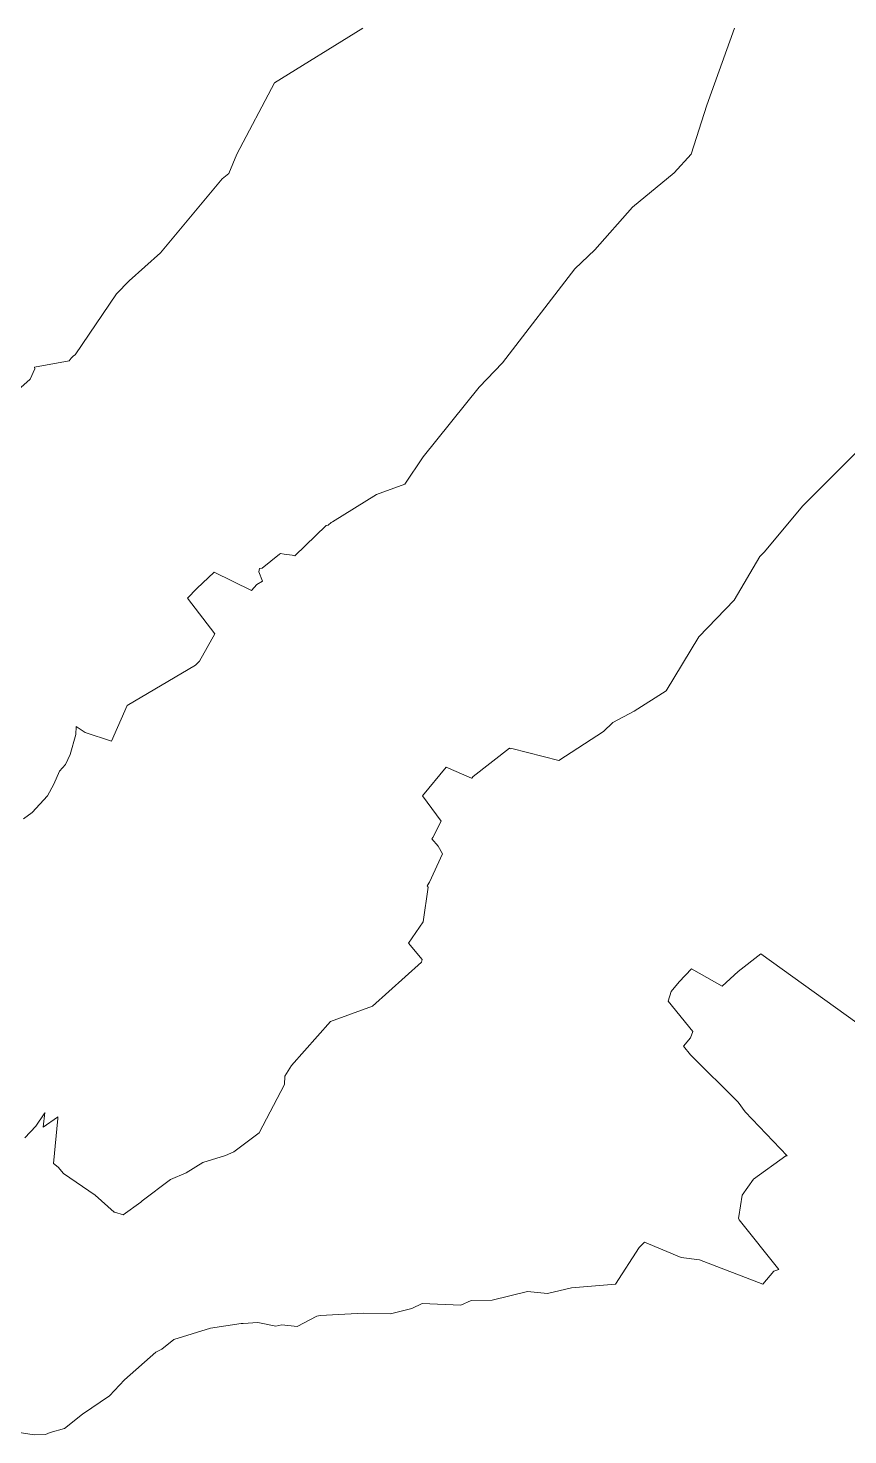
# Model space of a CAD drawing. Header units: metres. Extents: x 809241 to 811075, y 9156873 to 9158251.
# Drawn here: x 810040.9 to 810128.2, y 9158099.4 to 9158249.2 of the extents above; entities that cross this region are included whole.
import ezdxf

# ---------------------------------------------------------------- set-up
doc = ezdxf.new("R2010")
doc.units = ezdxf.units.M
doc.layers.add('C-TOPO-MAJR', color=9, linetype='Continuous')

msp = doc.modelspace()

# ---------------------------------------------------------------- linework, layer by layer
at = {"layer": 'C-TOPO-MAJR', "color": 9, "linetype": 'Continuous', "lineweight": 5}
for points, elevation in [([(810039.83, 9158210.65), (810041.14, 9158211.84), (810041.63, 9158212.93), (810041.59, 9158213.12), (810045.3, 9158213.78), (810045.51, 9158214.05), (810045.76, 9158214.31), (810045.92, 9158214.41), (810050.32, 9158220.9), (810051.69, 9158222.31), (810055.01, 9158225.26), (810061.58, 9158233.15), (810062.3, 9158233.72), (810063.12, 9158235.79), (810067.16, 9158243.38), (810076.56, 9158249.2)], 2700), ([(810040.42, 9158165.01), (810041.35, 9158165.69), (810042.98, 9158167.46), (810043.66, 9158168.69), (810044.25, 9158170.1), (810044.9, 9158170.81), (810045.39, 9158171.87), (810046, 9158174.01), (810046.04, 9158174.85), (810046.98, 9158174.21), (810049.78, 9158173.3), (810051.46, 9158177.09), (810058.75, 9158181.36), (810059.17, 9158181.81), (810060.81, 9158184.71), (810057.89, 9158188.5), (810058.87, 9158189.55), (810060.72, 9158191.27), (810064.71, 9158189.31), (810065.26, 9158189.97), (810065.87, 9158190.31), (810065.48, 9158191.31), (810065.55, 9158191.66), (810065.82, 9158191.72), (810067.67, 9158193.18), (810067.8, 9158193.27), (810068.19, 9158193.18), (810069.02, 9158193.09), (810069.32, 9158193.02), (810072.64, 9158196.26), (810072.87, 9158196.29), (810073.18, 9158196.58), (810073.33, 9158196.64), (810077.99, 9158199.55), (810081.01, 9158200.63), (810082.96, 9158203.55), (810088.94, 9158210.98), (810091.43, 9158213.58), (810099.11, 9158223.59), (810101.26, 9158225.58), (810105.27, 9158230.14), (810109.71, 9158233.8), (810111.51, 9158235.79), (810113.16, 9158240.99), (810116.12, 9158249.2)], 2690), ([(810040.57, 9158131.05), (810041.72, 9158132.31), (810042.61, 9158133.62), (810042.7, 9158133.74), (810042.51, 9158132.2), (810044.03, 9158133.26), (810044.07, 9158133.3), (810044.08, 9158133.13), (810043.63, 9158128.32), (810044.11, 9158127.92), (810044.7, 9158127.25), (810048.05, 9158124.94), (810050.07, 9158123.15), (810050.15, 9158123.14), (810051.03, 9158122.85), (810052.92, 9158124.19), (810053.07, 9158124.36), (810056.07, 9158126.61), (810057.74, 9158127.34), (810059.51, 9158128.43), (810061.92, 9158129.18), (810062.82, 9158129.55), (810065.5, 9158131.59), (810068.21, 9158136.73), (810068.25, 9158137.63), (810068.95, 9158138.77), (810073.12, 9158143.43), (810077.58, 9158145.07), (810082.81, 9158149.77), (810082.87, 9158150.05), (810081.4, 9158151.79), (810082.96, 9158154.06), (810083.49, 9158157.75), (810083.4, 9158157.89), (810083.66, 9158158.26), (810085.05, 9158161.29), (810084.56, 9158162.09), (810083.89, 9158162.88), (810084.02, 9158163.04), (810084.89, 9158164.76), (810082.92, 9158167.45), (810085.41, 9158170.5), (810088.11, 9158169.34), (810088.16, 9158169.36), (810088.29, 9158169.54), (810092.15, 9158172.54), (810092.19, 9158172.51), (810092.21, 9158172.52), (810092.3, 9158172.48), (810092.43, 9158172.52), (810097.43, 9158171.23), (810102.17, 9158174.31), (810103.16, 9158175.29), (810105.44, 9158176.49), (810108.86, 9158178.63), (810112.31, 9158184.39), (810116.08, 9158188.28), (810118.81, 9158192.93), (810119.29, 9158193.42), (810123.38, 9158198.34), (810130.13, 9158205.1)], 2680), ([(810035.69, 9158100.35), (810041.56, 9158099.43), (810042.77, 9158099.46), (810043.26, 9158099.69), (810044.8, 9158100.11), (810046.71, 9158101.64), (810049.57, 9158103.59), (810051.18, 9158105.3), (810054.5, 9158108.22), (810055.16, 9158108.57), (810056.44, 9158109.57), (810060.32, 9158110.79), (810063.6, 9158111.3), (810063.82, 9158111.27), (810065.36, 9158111.41), (810067.29, 9158111), (810067.94, 9158111.14), (810069.57, 9158110.96), (810071.65, 9158112.07), (810072, 9158112.13), (810076.61, 9158112.39), (810079.49, 9158112.3), (810081.75, 9158112.89), (810082.85, 9158113.42), (810086.99, 9158113.25), (810088.08, 9158113.75), (810090.33, 9158113.77), (810094.08, 9158114.68), (810096.21, 9158114.49), (810098.76, 9158115.09), (810103.45, 9158115.48), (810105.96, 9158119.37), (810106.54, 9158119.93), (810110.45, 9158118.31), (810112.4, 9158118.06), (810119.12, 9158115.47), (810120.31, 9158116.87), (810120.83, 9158117.03), (810116.6, 9158122.32), (810116.56, 9158122.49), (810116.57, 9158122.68), (810116.95, 9158124.95), (810118.14, 9158126.67), (810121.6, 9158129.14), (810121.73, 9158129.14), (810117.25, 9158133.84), (810116.51, 9158134.84), (810111.45, 9158139.89), (810110.69, 9158140.82), (810111.42, 9158141.71), (810111.67, 9158142.37), (810109.05, 9158145.6), (810109.37, 9158146.62), (810110.22, 9158147.66), (810111.55, 9158149.05), (810114.82, 9158147.2), (810116.5, 9158148.78), (810118.94, 9158150.63), (810130.27, 9158142.49)], 2670)]:
    msp.add_lwpolyline(points, dxfattribs=dict(at, elevation=elevation))

doc.saveas('drawing.dxf')
